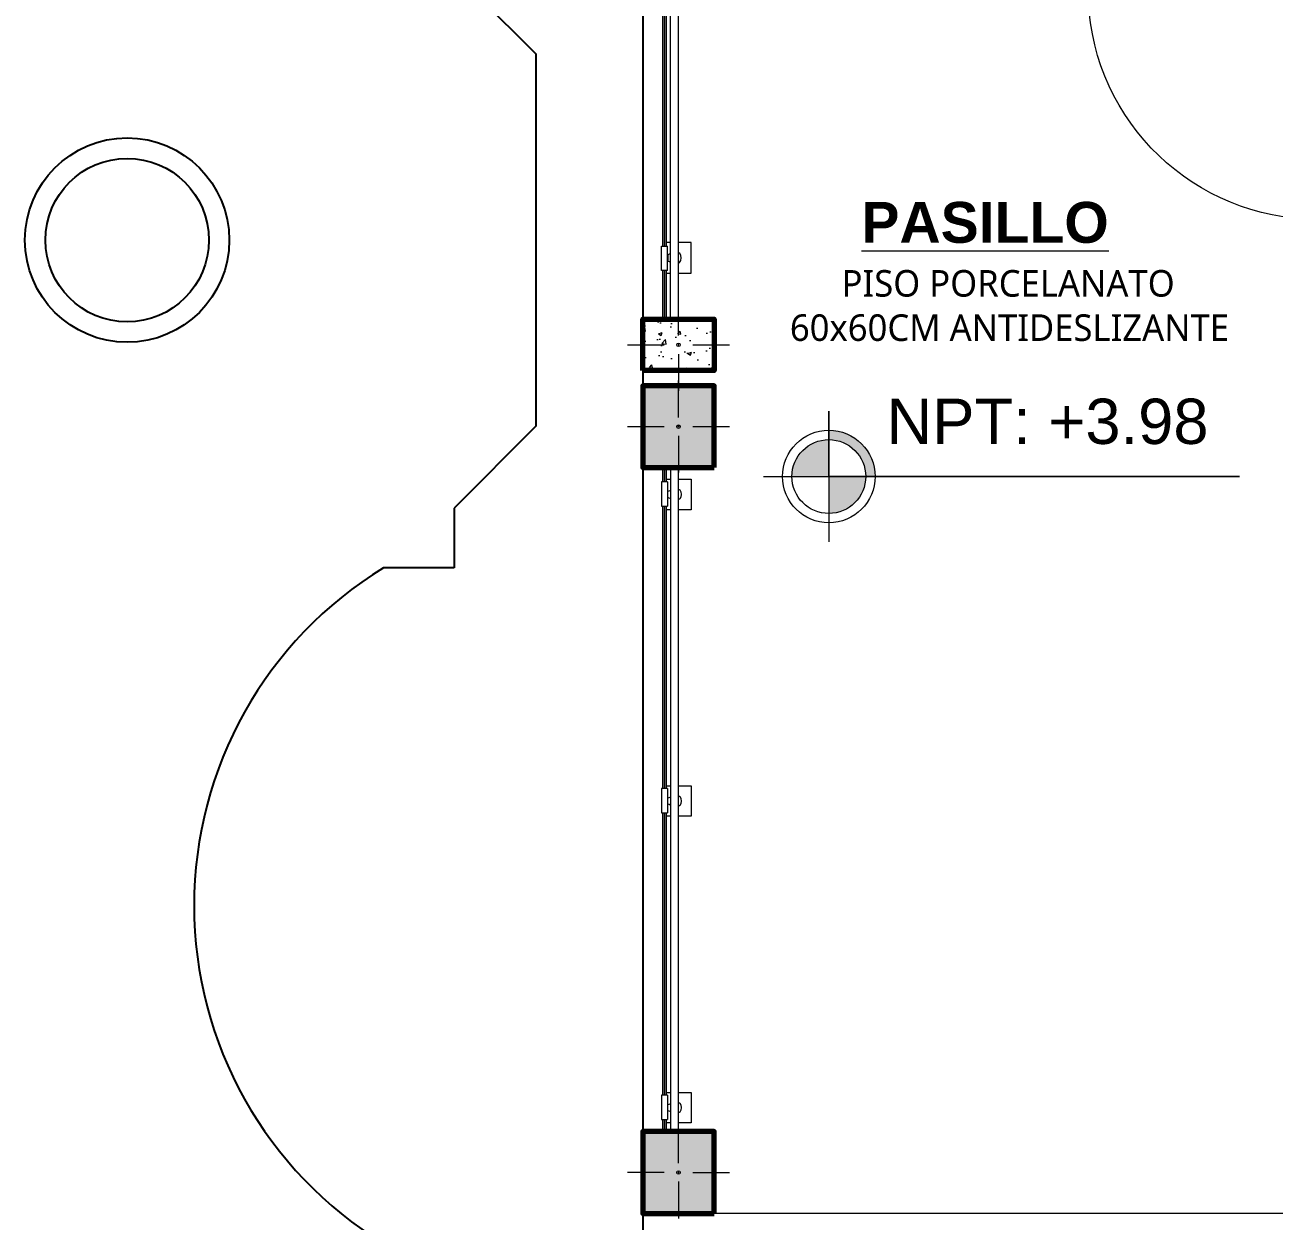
# Model space of a CAD drawing. Header units: metres. Extents: x 28 to 148, y 23 to 113.
# Drawn here: x 116.72 to 122.83, y 55.33 to 61.18 of the extents above; entities that cross this region are included whole.
import ezdxf

# ---------------------------------------------------------------- set-up
doc = ezdxf.new("R2010")
doc.units = ezdxf.units.M
for name, color, linetype, lineweight in [('A-FLOR-HRAL', 11, 'Continuous', 9), ('COLUMNAS 50', 32, 'Continuous', 70), ('Equipamiento SR', 23, 'Continuous', 0), ('GRAFO 0 BLANCO', 7, 'Continuous', 0), ('GRAFO01', 7, 'Continuous', 0), ('letras sr', 7, 'Continuous', 5), ('MK-LINEAS GENERALES', 7, 'Continuous', 0), ('Puertas El', 21, 'Continuous', 15), ('TEXTO 100', 7, 'Continuous', 20)]:
    doc.layers.add(name, color=color, linetype=linetype, lineweight=lineweight)
doc.styles.add('JOS', font='arial.ttf', dxfattribs={"height": 1})
doc.styles.add('Santa Rosa 1 50', font='trebuc.ttf')

# ---------------------------------------------------------------- blocks, each defined once
blk = doc.blocks.new('A$C5A0F33B4')
at = {"layer": 'Puertas El', "linetype": 'Continuous'}
blk.add_line((1.119999441994196, 1.16000029099586), (1.217613820813028, 2.275737793701303), dxfattribs=at)
at = {"layer": 'Puertas El', "linetype": 'ByBlock'}
for p, q in [((1.004999441994187, 1.160000290572533), (1.004999441846962, 1.200000290572525)), ((1.004999441846962, 1.200000290572525), (1.119999441846915, 1.200000290995852)), ((1.119999441846915, 1.200000290995852), (1.004999441846962, 1.200000290572525)), ((1.119999441846915, 1.200000290995852), (1.119999441994196, 1.16000029099586)), ((1.119999441994196, 1.16000029099586), (1.004999441994187, 1.160000290572533)), ((1.119999438734339, 8.519135334950079e-07), (1.00499943873433, 8.519135334950079e-07)), ((1.004999446264321, 8.522264280941272e-07), (1.00499944611704, 0.04000085222643435)), ((1.00499944611704, 0.04000085222643435), (1.119999446117049, 0.0400008526497615)), ((1.11999944626433, 8.526497694560931e-07), (1.004999446264321, 8.522264280941272e-07)), ((1.11999944626433, 8.526497694560931e-07), (1.004999446264321, 8.522264280941272e-07)), ((1.119999446117049, 0.0400008526497615), (1.11999944626433, 8.526497694560931e-07))]:
    blk.add_line(p, q, dxfattribs=at)
blk.add_arc((1.119999441994196, 1.16000029099586), 1.119999438346097, 270.0000002109128, 85.00000021091442, dxfattribs=at)
blk = doc.blocks.new('columna pasillos')
at = {"layer": 'GRAFO 0 BLANCO'}
h = blk.add_hatch(dxfattribs=at)
h.set_pattern_fill('AR-CONC', color=256, scale=0.02399999999999999, angle=-90.00000079175783)
h.set_pattern_definition([(319.9999992082422, (0, 0), (-0.01506051477462154, -0.1721424436160628), [0.01799999999999999, -0.1979999999999999]), (264.9999992082422, (0, 0), (0.1805261125481726, 0.03330031757246919), [0.01439999999999999, -0.1583999999999999]), (10.45144366824218, (-0.001255042758233223, -0.01434520342265684), (0.1654655959138421, -0.1388421255010397), [0.01529764607999999, -0.1682741068799999]), (316.1841992082421, (0.04799999999999998, -6.63301485462505e-10), (-0.03972463092985215, -0.2561379188122313), [0.02699999999999999, -0.2969999999999999]), (6.635634698242177, (0.0446896060250406, -0.02134481941755587), (0.2337884610860787, -0.2243188701924863), [0.02294648207999999, -0.2524113023999999]), (261.1841631982422, (0.04799999999999998, -6.63301485462505e-10), (0.2337884609649843, -0.224318870043817), [0.02159999999999999, -0.2376000002399999]), (290.9999992082422, (0.03599999966834924, -0.0240000004974761), (-0.09662853573932795, -0.1432576911731422), [0.01799999999999999, -0.1979999999999999]), (235.9999992082422, (0.03599999966834924, -0.0240000004974761), (0.1740360100042875, -0.0583956820661451), [0.0144, -0.1584]), (341.4514439482422, (0.02794762174337869, -0.03593814134620205), (0.07740747388692112, -0.2016533714848699), [0.0152976456, -0.1682741068799999]), (307.4999992082422, (0, 0), (0.07989452487918647, -0.002918366380194698), [0, -0.15648, 0, -0.1608, 0, -0.1589999999999999]), (277.4999992082422, (0, 0), (0.09465880997929434, -0.063136690294185), [0, -0.09167999999999997, 0, -0.15288, 0, -0.06059999999999998]), (237.4999992082422, (7.39581156290693e-10, 0.05351999999999998), (-0.005413170986677214, -0.1281173846065747), [0, -0.05999999999999998, 0, -0.1871999999999999, 0, -0.2483999999999999]), (227.4999992082422, (1.071231899021946e-09, 0.07751999999999996), (0.02402519382561498, -0.1399646809741716), [0, -0.07799999999999999, 0, -0.12432, 0, -0.1763999999999999])])
h.paths.add_polyline_path([(-235.5346923206634, 35.02399061012053), (-235.7846922043217, 35.02399061004231), (-235.7846918552657, 34.67399061008165), (-235.5346919716073, 34.67399061016009)])
h.paths.add_polyline_path([(-235.6509782994193, 34.84899061014031, -1), (-235.6684059762088, 34.84899061014031, -1)], flags=16)
at = {"layer": 'COLUMNAS 50', "color": 1, "linetype": 'Continuous', "lineweight": 9}
for p, q in [((-235.659692137814, 35.09899060864817), (-235.659692137814, 34.9189906086481)), ((-235.7046921628762, 34.84899061014031), (-235.8846921628762, 34.84899061014031)), ((-235.6146921127519, 34.84899061014031), (-235.4346921127519, 34.84899061014031)), ((-235.659692137814, 34.77899066027092), (-235.659692137814, 34.59899066027086))]:
    blk.add_line(p, q, dxfattribs=at)
at = {"layer": 'COLUMNAS 50', "linetype": 'Continuous'}
blk.add_lwpolyline([(-235.7846922043217, 35.02399061004231), (-235.5346923206634, 35.02399061012053), (-235.5346919716073, 34.67399061016009), (-235.7846918552657, 34.67399061008165)], close=True, dxfattribs=at)
at = {"layer": 'COLUMNAS 50', "color": 1, "linetype": 'Continuous', "lineweight": 9}
blk.add_circle((-235.659692137814, 34.84899061014031), 0.0087138383947443, dxfattribs=at)
blk.add_point((-235.659692137814, 34.84899061014031), dxfattribs=at)
blk = doc.blocks.new('Barandilla - 50 x 12mm-V29-Nivel 2')
at = {"layer": 'A-FLOR-HRAL'}
for p, q in [((-26.70388634324709, 93.00350822437645), (-88.00000000000932, 93.00350822438354)), ((-88.00000000000932, 93.00350822438354), (-88.00000000001796, 18.21820814453502)), ((34.14173290305526, 93.00350822436941), (13.1521675681457, 93.00350822437184)), ((27.00000000001878, 79.3610483492223), (57.00000000001877, 79.36104834921883)), ((27.00000000001878, 79.3610483492223), (27.00000000000502, -39.6355106011893)), ((57.00000000001877, 79.36104834921883), (57.00000000000501, -39.63551060119276)), ((-88.00000000001796, 18.21820814453502), (-88.0000000000266, -56.56709193536628)), ((24.92408932763253, 2.559974571989083), (25.07591067237265, 33.55960280011573)), ((-88.0000000000266, -56.56709193536628), (-26.65619983388095, -56.56709193537097)), ((13.10448105878462, -56.56709193537402), (34.14173290305924, -56.56709193537563)), ((57.00000000000501, -39.63551060119276), (27.00000000000502, -39.6355106011893))]:
    blk.add_line(p, q, dxfattribs=at)
for centre, radius, start, end in [((-0.5706645103747868, 18.18502156444442), 39.42902882610482, 144.0345375688887, 215.4042522977512), ((-19.28840541889522, -77.8210498320877), 119.8909601388826, 93.54164705647112, 96.3186679859427), ((-18.34714648741117, 114.3698242009999), 119.8909601388826, 285.3258298865691, 291.1568047317177), ((-19.28840541889522, -77.8210498320877), 119.8909601388825, 68.28198513490644, 74.19701375461592), ((-18.34714648741117, 114.3698242009999), 119.8909601388826, 263.1201218806851, 266.0118936604059)]:
    blk.add_arc(centre, radius, start, end, dxfattribs=at)
blk = doc.blocks.new('Barandilla - 50 x 12mm-V8-Nivel 2')
at = {"layer": 'A-FLOR-HRAL'}
for p, q in [((-26.77585938754871, 93.00350822437646), (-88.00000000000932, 93.00350822438354)), ((-88.00000000000932, 93.00350822438354), (-88.00000000001796, 18.21820814453502)), ((34.14173290304679, 93.00350822436941), (13.22414061245579, 93.00350822437183)), ((27.00000000001878, 79.3610483492223), (57.00000000001877, 79.36104834921883)), ((27.00000000001878, 79.3610483492223), (27.00000000000502, -39.6355106011893)), ((57.00000000001877, 79.36104834921883), (57.00000000000501, -39.63551060119276)), ((-88.00000000001796, 18.21820814453502), (-88.0000000000266, -56.56709193536628)), ((24.92408932763253, 2.559974571989083), (25.07591067237265, 33.55960280011573)), ((-88.0000000000266, -56.56709193536628), (-26.77585938754689, -56.56709193537096)), ((13.22414061245902, -56.56709193537402), (34.14173290305077, -56.56709193537563)), ((57.00000000000501, -39.63551060119276), (27.00000000000502, -39.6355106011893))]:
    blk.add_line(p, q, dxfattribs=at)
for centre, radius, start, end in [((-0.5706645103747868, 18.18502156444442), 39.42902882610482, 144.0345375688887, 215.4042522977512), ((-19.28840541889522, -77.8210498320877), 119.8909601388826, 93.58403373800627, 96.3186679859427), ((-18.34714648741117, 114.3698242009999), 119.8909601388826, 285.3761058525774, 291.1568047317177), ((-19.28840541889522, -77.8210498320877), 119.8909601388825, 68.28198513490644, 74.15247126397308), ((-18.34714648741117, 114.3698242009999), 119.8909601388826, 263.1201218806851, 265.9624964592715)]:
    blk.add_arc(centre, radius, start, end, dxfattribs=at)
blk = doc.blocks.new('Barandilla - Barandilla-594491-Nivel 2')
at = {"layer": 'A-FLOR-HRAL'}
for p, q in [((109974.1341208695, 53578.76174434221), (109974.1341208695, 53299.6474806541)), ((109982.1341208695, 53578.76174434221), (109982.1341208695, 53299.6474806541)), ((109983.6941208694, 53578.76174434221), (109983.6941208694, 53299.6474806541)), ((109991.6541208694, 53578.76174434221), (109991.6541208694, 53299.6474806541)), ((110012.5717131602, 53578.76174434228), (110012.5717131602, 51441.26219576367)), ((110052.5717131602, 51441.26219576367), (110052.5717131602, 53578.76174434228)), ((109974.1341208695, 53180.65092170369), (109974.1341208695, 51799.6474806541)), ((109982.1341208695, 53180.65092170369), (109982.1341208695, 51799.6474806541)), ((109983.6941208694, 53180.65092170369), (109983.6941208694, 51799.6474806541)), ((109991.6541208694, 53180.65092170369), (109991.6541208694, 51799.6474806541)), ((109974.1341208695, 51680.65092170369), (109974.1341208695, 51441.26219576361)), ((109982.1341208695, 51680.65092170369), (109982.1341208695, 51441.26219576361)), ((109983.6941208694, 51680.65092170369), (109983.6941208694, 51441.26219576361)), ((109991.6541208694, 51680.65092170369), (109991.6541208694, 51441.26219576361))]:
    blk.add_line(p, q, dxfattribs=at)
at = {"rotation": 180}
for name, p in [('Barandilla - 50 x 12mm-V8-Nivel 2', (110025.7958537725, 53260.01197005291)), ('Barandilla - 50 x 12mm-V29-Nivel 2', (110025.7958537725, 51760.0119700529))]:
    blk.add_blockref(name, p, dxfattribs=at)
blk = doc.blocks.new('Barandilla - 50 x 12mm-V36-Nivel 2')
at = {"layer": 'A-FLOR-HRAL'}
for p, q in [((-26.76408903384543, 93.00350822437645), (-88.00000000000932, 93.00350822438354)), ((-88.00000000000932, 93.00350822438354), (-88.00000000001796, 18.21820814453502)), ((34.14173290303832, 93.00350822436941), (13.22414061244732, 93.00350822437183)), ((27.00000000001878, 79.3610483492223), (57.00000000001877, 79.36104834921883)), ((27.00000000001878, 79.3610483492223), (27.00000000000502, -39.6355106011893)), ((57.00000000001877, 79.36104834921883), (57.00000000000501, -39.63551060119276)), ((-88.00000000001796, 18.21820814453502), (-88.0000000000266, -56.56709193536628)), ((24.92408932763253, 2.559974571989083), (25.07591067237265, 33.55960280011573)), ((-88.0000000000266, -56.56709193536628), (-26.73320118770625, -56.56709193537097)), ((13.22414061245056, -56.56709193537402), (34.1417329030423, -56.56709193537563)), ((57.00000000000501, -39.63551060119276), (27.00000000000502, -39.6355106011893))]:
    blk.add_line(p, q, dxfattribs=at)
for centre, radius, start, end in [((-0.5706645103747868, 18.18502156444442), 39.42902882610482, 144.0345375688887, 215.4042522977512), ((-19.28840541889522, -77.8210498320877), 119.8909601388826, 93.57327572245448, 96.3186679859427), ((-18.34714648741117, 114.3698242009999), 119.8909601388826, 285.376105852574, 291.1568047317177), ((-19.28840541889522, -77.8210498320877), 119.8909601388825, 68.28198513490644, 74.15247126397725), ((-18.34714648741117, 114.3698242009999), 119.8909601388826, 263.1201218806851, 265.977796643226)]:
    blk.add_arc(centre, radius, start, end, dxfattribs=at)
blk = doc.blocks.new('Barandilla - 50 x 12mm-V37-Nivel 2')
at = {"layer": 'A-FLOR-HRAL'}
for p, q in [((-26.77585938754871, 93.00350822437646), (-88.00000000000932, 93.00350822438354)), ((-88.00000000000932, 93.00350822438354), (-88.00000000001796, 18.21820814453502)), ((34.14173290302138, 93.00350822436941), (13.17395792305196, 93.00350822437184)), ((27.00000000001878, 79.3610483492223), (57.00000000001877, 79.36104834921883)), ((27.00000000001878, 79.3610483492223), (27.00000000000502, -39.6355106011893)), ((57.00000000001877, 79.36104834921883), (57.00000000000501, -39.63551060119276)), ((-88.00000000001796, 18.21820814453502), (-88.0000000000266, -56.56709193536628)), ((24.92408932763253, 2.559974571989083), (25.07591067237265, 33.55960280011573)), ((-88.0000000000266, -56.56709193536628), (-26.77585938754689, -56.56709193537096)), ((13.20484576917564, -56.56709193537402), (34.14173290302537, -56.56709193537563)), ((57.00000000000501, -39.63551060119276), (27.00000000000502, -39.6355106011893))]:
    blk.add_line(p, q, dxfattribs=at)
for centre, radius, start, end in [((-0.5706645103747868, 18.18502156444442), 39.42902882610482, 144.0345375688887, 215.4042522977512), ((-19.28840541889522, -77.8210498320877), 119.8909601388826, 93.58403373800621, 96.3186679859427), ((-18.34714648741117, 114.3698242009999), 119.8909601388826, 285.3608415087621, 291.1568047317177), ((-19.28840541889522, -77.8210498320877), 119.8909601388825, 68.28198513490644, 74.17156681516623), ((-18.34714648741117, 114.3698242009999), 119.8909601388826, 263.1201218806851, 265.9624964592707)]:
    blk.add_arc(centre, radius, start, end, dxfattribs=at)
blk = doc.blocks.new('Barandilla - Barandilla-595304-Nivel 2')
at = {"layer": 'A-FLOR-HRAL'}
for p, q in [((109974.1845085676, 50716.26315328699), (109974.1845085676, 50645.62420163621)), ((109982.1845085676, 50716.26315328699), (109982.1845085676, 50645.62420163621)), ((109983.7445085676, 50716.26315328699), (109983.7445085676, 50645.62420163621)), ((109991.7045085677, 50716.26315328699), (109991.7045085677, 50645.62420163622)), ((110012.6221008584, 50716.26315328704), (110012.6221008584, 47467.29835472978)), ((110052.6221008584, 47467.29835472978), (110052.6221008584, 50716.26315328704)), ((109974.1845085676, 50526.62764268581), (109974.1845085676, 49145.62420163621)), ((109982.1845085676, 50526.62764268581), (109982.1845085676, 49145.62420163621)), ((109983.7445085676, 50526.62764268581), (109983.7445085676, 49145.62420163621)), ((109991.7045085677, 50526.62764268581), (109991.7045085677, 49145.62420163622)), ((109974.1845085676, 49026.6276426858), (109974.1845085676, 47645.62420163619)), ((109982.1845085676, 49026.6276426858), (109982.1845085676, 47645.62420163619)), ((109983.7445085676, 49026.6276426858), (109983.7445085676, 47645.62420163619)), ((109991.7045085677, 49026.6276426858), (109991.7045085677, 47645.62420163621)), ((109974.1845085676, 47526.62764268579), (109974.1845085676, 47467.29835472971)), ((109982.1845085676, 47526.62764268579), (109982.1845085676, 47467.29835472971)), ((109983.7445085676, 47526.62764268579), (109983.7445085676, 47467.29835472971)), ((109991.7045085677, 47526.62764268579), (109991.7045085677, 47467.29835472971))]:
    blk.add_line(p, q, dxfattribs=at)
at = {"extrusion": (0, 0, -1), "zscale": -1}
for name, p in [('Barandilla - 50 x 12mm-V36-Nivel 2', (-110025.8462414707, 50566.26315328699)), ('Barandilla - 50 x 12mm-V8-Nivel 2', (-110025.8462414707, 49066.26315328699)), ('Barandilla - 50 x 12mm-V37-Nivel 2', (-110025.8462414707, 47566.26315328698))]:
    blk.add_blockref(name, p, dxfattribs=at)

msp = doc.modelspace()

# ---------------------------------------------------------------- hatches: boundary and pattern name
at = {"layer": 'GRAFO 0 BLANCO', "true_color": 0x939598}
h = msp.add_hatch(color=252, dxfattribs=at)
h.dxf.hatch_style = 1
h.paths.add_polyline_path([(119.7410794446607, 59.01221152773795), (120.0910794445587, 59.01221117872828), (120.0910794625872, 59.41221134980341), (119.7410794626894, 59.41221169881285)])
h = msp.add_hatch(color=252, dxfattribs=at)
h.dxf.hatch_style = 1
h.paths.add_polyline_path([(119.7410830837841, 55.36324690711521), (120.0910830836821, 55.36324655810554), (120.0910831017106, 55.76324672918068), (119.7410831018128, 55.76324707819012)])
at = {"layer": 'TEXTO 100', "ltscale": 1.3}
h = msp.add_hatch(color=256, dxfattribs=at)
edge = h.paths.add_edge_path()
edge.add_line((120.8323524241799, 58.96802457146467), (120.6517090844509, 58.9680245743161))
edge.add_line((120.6517090844509, 58.9680245743161), (120.6517090844509, 58.78738123494387))
edge.add_arc((120.6517090860554, 58.9680245743161), 0.1806433393724134, 269.9999994913017, 359.9999990956475)
edge = h.paths.add_edge_path()
edge.add_arc((120.6517090856987, 58.96802457146467), 0.1806433422236752, 90.00000039565423, 180)
edge.add_line((120.4710657447228, 58.96802457146467), (120.6517090844517, 58.9680245743161))
edge.add_line((120.6517090844509, 58.9680245743161), (120.6517090844509, 59.14866791368834))
edge = h.paths.add_edge_path()
edge.add_line((120.6517090844509, 59.19476161080897), (120.6517090844509, 59.14866791368834))
edge.add_arc((120.651709083204, 58.96802457146467), 0.1806433422236752, 0, 89.99999960434582, ccw=False)
edge.add_line((120.8323524241799, 58.96802457146467), (120.8784461241519, 58.9680245743161))
edge.add_arc((120.6517090860554, 58.9680245743161), 0.2267370380968789, 0, 90.00000040528428)

# ---------------------------------------------------------------- linework, layer by layer
at = {"color": 252, "true_color": 0x939598}
for p, q in [((118.8175852187821, 61.43536503358767), (119.2175852187819, 61.03536503358769)), ((119.2175852187819, 61.03536503358769), (119.2175852187819, 59.21404517008624)), ((119.2175852187819, 59.21404517008624), (118.8175852187821, 58.81404517008623)), ((118.8175852187821, 58.81404517008623), (118.8175852187821, 58.52115195127278)), ((118.8175852187821, 58.52115195127278), (118.4715386815387, 58.5211519512731))]:
    msp.add_line(p, q, dxfattribs=at)
msp.add_lwpolyline([(119.7410766465708, 88.0372112663135), (119.7410679128672, 49.41155703760298), (118.3410778372198, 49.41155703760298)], dxfattribs=at)
at = {"color": 9, "true_color": 0xc7c8ca}
msp.add_lwpolyline([(119.7410805975031, 69.00129685758078), (119.7410775913562, 55.21641531652126)], dxfattribs=at)
at = {"color": 252, "true_color": 0x939598}
msp.add_lwpolyline([(118.4715386815387, 58.5211519512731, 0.5606852316543584), (118.4715386815387, 55.21641531651775)], format="xyb", dxfattribs=at)
for radius in [0.5, 0.4]:
    msp.add_circle((117.2175852187819, 60.12470510183697), radius, dxfattribs=at)
at = {"layer": 'COLUMNAS 50', "color": 1, "linetype": 'Continuous', "lineweight": 9}
for p, q in [((119.91608934164, 59.25721163841578), (119.91608934164, 59.43721163841573)), ((119.6660893431321, 59.21221161335362), (119.8460893431322, 59.21221161335362)), ((119.9860892915094, 59.21221161335362), (120.1660892915094, 59.21221161335362)), ((119.91608934164, 59.16721158829145), (119.91608934164, 58.98721158829144)), ((119.9160954483641, 55.6082470177906), (119.9160954483641, 55.78824701779055)), ((119.8460954984947, 55.56324699272844), (119.6660954984947, 55.56324699272844)), ((119.9160954483641, 55.51824696766627), (119.9160954483641, 55.33824696766627)), ((119.9860953982335, 55.56324699272844), (120.1660953982336, 55.56324699272844))]:
    msp.add_line(p, q, dxfattribs=at)
at = {"layer": 'COLUMNAS 50', "linetype": 'Continuous'}
for points in [[(120.0910794445587, 59.01221117872828), (120.0910794625872, 59.41221134980341), (119.7410794626894, 59.41221169881285), (119.7410794446607, 59.01221152773795)], [(120.0910830836821, 55.36324655810554), (120.0910831017106, 55.76324672918068), (119.7410831018128, 55.76324707819012), (119.7410830837841, 55.36324690711521)]]:
    msp.add_lwpolyline(points, close=True, dxfattribs=at)
at = {"layer": 'COLUMNAS 50', "color": 1, "linetype": 'Continuous', "lineweight": 9}
for centre in [(119.91608934164, 59.21221161335362), (119.9160954483641, 55.56324699272844)]:
    msp.add_circle(centre, 0.0087138383947443, dxfattribs=at)
for p in [(119.91608934164, 59.21221161335362), (119.9160954483641, 55.56324699272844)]:
    msp.add_point(p, dxfattribs=at)
at = {"layer": 'GRAFO 0 BLANCO'}
msp.add_line((123.0411267582219, 55.36324695228083), (120.0910830836821, 55.36324708524305), dxfattribs=at)
at = {"layer": 'GRAFO 0 BLANCO', "color": 7}
msp.add_lwpolyline([(119.7410794446607, 59.01221156095519), (119.7410762048914, 55.76324711141424)], dxfattribs=at)
at = {"layer": 'MK-LINEAS GENERALES', "color": 7, "linetype": 'Continuous'}
msp.add_line((119.7410830837841, 55.36324690711521), (119.9910830871458, 55.36324690711521), dxfattribs=at)
at = {"layer": 'TEXTO 100', "ltscale": 1.3}
msp.add_lwpolyline([(120.3315438553075, 58.96825196221818), (122.6613550840004, 58.96825196221818), (120.6516747928198, 58.96825196221818), (120.6516747928198, 59.28838289581009), (120.6516747928198, 58.64812102292339)], dxfattribs=at)
for radius in [0.2267370397619712, 0.1806433398005204]:
    msp.add_circle((120.6517090844509, 58.9680245743161), radius, dxfattribs=at)

# ---------------------------------------------------------------- block references
at = {"layer": 'A-FLOR-HRAL', "xscale": 0.001, "yscale": 0.001, "zscale": 0.001}
for name in ['Barandilla - Barandilla-594491-Nivel 2', 'Barandilla - Barandilla-595304-Nivel 2']:
    msp.add_blockref(name, (9.863467240781603, 8.295948199936198), dxfattribs=at)
at = {"layer": 'COLUMNAS 50', "rotation": 89.99999999999999}
msp.add_blockref('columna pasillos', (154.7651761332787, 295.2719036877521), dxfattribs=at)
at = {"layer": 'Equipamiento SR', "xscale": -1}
msp.add_blockref('A$C5A0F33B4', (124.1610844197895, 60.18721036069684), dxfattribs=at)

# ---------------------------------------------------------------- texts
at = {"layer": 'GRAFO01', "style": 'JOS'}
msp.add_text('NPT: +3.98', height=0.2218070513746775, rotation=8.129988784924771e-09, dxfattribs=at).set_placement((120.9344287930122, 59.1272827973971))
at = {"layer": 'letras sr', "insert": (119.7726623038762, 60.3115087683548), "char_height": 0.15884, "attachment_point": 1, "style": 'Santa Rosa 1 50'}
msp.add_mtext_dynamic_manual_height_columns('\\pi1.03837;{\\fSwis721 Ex BT|b1|i0|c0|p34;\\H1.25913x;\\LPASILLO\\P\\pi0.94155;\\fTrebuchet MS|b0|i0|c0|p34;\\H0.65x;\\lPISO PORCELANATO\\P\\pi0.68859;60x60CM ANTIDESLIZANTE}', width=3.443884247384744, gutter_width=1, heights=[0], dxfattribs=at)

doc.saveas('drawing.dxf')
